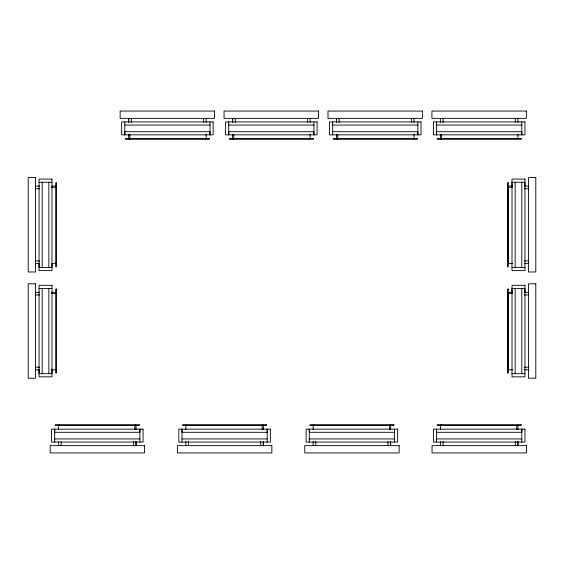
<?xml version="1.0" encoding="UTF-8"?>
<svg xmlns="http://www.w3.org/2000/svg" width="564" height="564" viewBox="0 0 564 564"><rect width="100%" height="100%" fill="white"/><g stroke="black" fill="none" stroke-linecap="round" stroke-linejoin="round"><path stroke-width="0.85" d="M39.05 370.534L39.05 373.685L51.994 373.685L51.994 370.534M39.05 264.304L39.05 267.456L51.994 267.456L51.994 264.304M512.006 291.616L512.006 288.465L524.95 288.465L524.95 291.616M512.006 185.394L512.006 182.242L524.95 182.242L524.95 185.394M124.806 125.06L210.019 125.06M228.73 125.06L313.944 125.06M332.654 125.06L417.875 125.06M436.585 125.06L521.799 125.06M332.654 131.701L417.875 131.701L417.875 134.852L417.875 121.909M39.05 182.242L51.994 182.242M35.504 186.113L39.607 186.113M51.437 186.113L55.674 186.113M508.326 186.113L512.563 186.113M524.393 186.113L528.496 186.113M55.674 186.642L56.456 186.642M507.544 186.642L508.326 186.642M51.437 187.297L55.674 187.297M512.563 187.297L508.326 187.297L508.326 263.585L512.563 263.585M35.504 188.743L39.607 188.743M524.393 188.743L528.496 188.743M35.504 260.956L39.607 260.956M524.393 260.956L528.496 260.956M55.674 263.057L56.456 263.057M507.544 263.057L508.326 263.057M35.504 263.585L39.607 263.585M51.437 263.585L55.674 263.585M524.393 263.585L528.496 263.585M512.006 267.456L524.95 267.456M39.05 288.465L51.994 288.465M35.504 292.342L39.607 292.342M51.437 292.342L55.674 292.342M508.326 292.342L512.563 292.342M524.393 292.342L528.496 292.342M55.674 292.864L56.456 292.864M507.544 292.864L508.326 292.864M51.437 293.52L55.674 293.52M512.563 293.52L508.326 293.52L508.326 369.808L512.563 369.808M35.504 294.965L39.607 294.965M524.393 294.965L528.496 294.965M35.504 367.185L39.607 367.185M524.393 367.185L528.496 367.185M55.674 369.286L56.456 369.286M507.544 369.286L508.326 369.286M35.504 369.808L39.607 369.808M51.437 369.808L55.674 369.808M524.393 369.808L528.496 369.808M512.006 373.685L524.95 373.685M54.687 438.94L139.9 438.94M181.989 438.94L267.202 438.94M309.283 438.94L394.504 438.94M436.585 438.94L521.799 438.94M521.799 121.909L521.799 134.852L521.799 131.701L436.585 131.701L436.585 134.852L436.585 121.909M521.799 182.242L521.799 267.456M521.799 288.465L521.799 373.685M521.799 442.091L521.799 429.148L521.799 432.299L436.585 432.299L436.585 429.148L436.585 442.091M517.928 118.362L517.928 122.466M517.928 134.295L517.928 138.532M517.928 425.467L517.928 429.705M517.399 138.532L517.399 139.315M517.399 424.685L517.399 425.467M516.744 425.467L516.744 429.705M515.299 118.362L515.299 122.466M515.299 441.534L515.299 445.638M515.158 182.242L515.158 267.456M515.158 288.465L515.158 373.685M443.085 118.362L443.085 122.466M443.085 441.534L443.085 445.638M441.64 134.295L441.64 138.532M440.985 138.532L440.985 139.315M440.985 424.685L440.985 425.467M440.456 118.362L440.456 122.466M440.456 134.295L440.456 138.532M440.456 425.467L440.456 429.705M440.456 441.534L440.456 445.638M413.997 118.362L413.997 122.466M413.997 134.295L413.997 138.532M413.475 138.532L413.475 139.315M411.375 118.362L411.375 122.466M394.504 442.091L394.504 429.148L394.504 432.299L309.283 432.299L309.283 429.148L309.283 442.091M390.626 425.467L390.626 429.705M390.105 424.685L390.105 425.467M389.449 425.467L389.449 429.705M388.004 441.534L388.004 445.638M339.154 118.362L339.154 122.466M337.709 134.295L337.709 138.532M337.053 138.532L337.053 139.315M336.532 134.295L336.532 138.532M332.654 121.909L332.654 134.852M315.784 441.534L315.784 445.638M313.944 121.909L313.944 134.852L313.944 131.701L228.73 131.701L228.73 134.852L228.73 121.909M313.683 424.685L313.683 425.467M313.161 425.467L313.161 429.705M313.161 441.534L313.161 445.638M310.073 118.362L310.073 122.466M310.073 134.295L310.073 138.532M309.544 138.532L309.544 139.315M307.443 118.362L307.443 122.466M267.202 442.091L267.202 429.148L267.202 432.299L181.989 432.299L181.989 429.148L181.989 442.091M263.332 425.467L263.332 429.705M262.803 424.685L262.803 425.467M262.147 425.467L262.147 429.705M260.702 441.534L260.702 445.638M235.23 118.362L235.23 122.466M233.785 134.295L233.785 138.532M233.129 138.532L233.129 139.315M232.601 134.295L232.601 138.532M210.019 121.909L210.019 134.852L210.019 131.701L124.806 131.701L124.806 134.852L124.806 121.909M206.149 118.362L206.149 122.466M206.149 134.295L206.149 138.532M205.62 138.532L205.62 139.315M203.519 118.362L203.519 122.466M188.489 441.534L188.489 445.638M186.388 424.685L186.388 425.467M185.859 425.467L185.859 429.705M185.859 441.534L185.859 445.638M139.9 442.091L139.9 429.148L139.9 432.299L54.687 432.299L54.687 429.148L54.687 442.091M136.03 425.467L136.03 429.705M135.501 424.685L135.501 425.467M134.845 425.467L134.845 429.705M133.4 441.534L133.4 445.638M131.299 118.362L131.299 122.466M129.861 134.295L129.861 138.532M129.198 138.532L129.198 139.315M128.677 134.295L128.677 138.532M61.187 441.534L61.187 445.638M59.086 424.685L59.086 425.467M58.557 425.467L58.557 429.705M58.557 441.534L58.557 445.638M48.842 182.242L48.842 267.456M48.842 288.465L48.842 373.685M42.201 182.242L42.201 267.456M42.201 288.465L42.201 373.685M128.677 118.362L128.677 122.466L128.677 118.362M136.03 441.534L136.03 445.638L136.03 441.534M232.601 118.362L232.601 122.466L232.601 118.362M263.332 441.534L263.332 445.638L263.332 441.534M336.532 118.362L336.532 122.466L336.532 118.362M390.626 441.534L390.626 445.638L390.626 441.534M517.928 441.534L517.928 445.638L517.928 441.534M214.553 111.059L120.139 111.059L120.139 118.362L214.553 118.362L214.553 111.059M318.477 111.059L224.07 111.059L224.07 118.362L318.477 118.362L318.477 111.059M422.401 111.059L327.994 111.059L327.994 118.362L422.401 118.362L422.401 111.059M526.332 111.059L431.925 111.059L431.925 118.362L526.332 118.362L526.332 111.059M213.171 121.909L121.655 121.909L121.655 134.852L213.171 134.852L213.171 121.909M317.095 121.909L225.579 121.909L225.579 134.852L317.095 134.852L317.095 121.909M421.026 121.909L329.503 121.909L329.503 134.852L421.026 134.852L421.026 121.909M524.95 121.909L433.434 121.909L433.434 134.852L524.95 134.852L524.95 121.909M209.427 138.532L125.391 138.532L125.391 139.315L209.427 139.315L209.427 138.532M313.358 138.532L229.322 138.532L229.322 139.315L313.358 139.315L313.358 138.532M417.282 138.532L333.246 138.532L333.246 139.315L417.282 139.315L417.282 138.532M521.206 138.532L437.178 138.532L437.178 139.315L521.206 139.315L521.206 138.532M35.504 177.582L28.2 177.582L28.2 271.989L35.504 271.989L35.504 177.582M535.8 177.582L528.496 177.582L528.496 271.989L535.8 271.989L535.8 177.582M51.994 179.091L39.05 179.091L39.05 270.607L51.994 270.607L51.994 179.091M524.95 179.091L512.006 179.091L512.006 270.607L524.95 270.607L524.95 179.091M56.456 182.835L55.674 182.835L55.674 266.871L56.456 266.871L56.456 182.835M508.326 182.835L507.544 182.835L507.544 266.871L508.326 266.871L508.326 182.835M35.504 283.805L28.2 283.805L28.2 378.211L35.504 378.211L35.504 283.805M535.8 283.805L528.496 283.805L528.496 378.211L535.8 378.211L535.8 283.805M51.994 285.313L39.05 285.313L39.05 376.837L51.994 376.837L51.994 285.313M524.95 285.313L512.006 285.313L512.006 376.837L524.95 376.837L524.95 285.313M56.456 289.057L55.674 289.057L55.674 373.093L56.456 373.093L56.456 289.057M508.326 289.057L507.544 289.057L507.544 373.093L508.326 373.093L508.326 289.057M139.315 424.685L55.279 424.685L55.279 425.467L139.315 425.467L139.315 424.685M266.61 424.685L182.574 424.685L182.574 425.467L266.61 425.467L266.61 424.685M393.912 424.685L309.876 424.685L309.876 425.467L393.912 425.467L393.912 424.685M521.206 424.685L437.178 424.685L437.178 425.467L521.206 425.467L521.206 424.685M143.052 429.148L51.535 429.148L51.535 442.091L143.052 442.091L143.052 429.148M270.353 429.148L178.837 429.148L178.837 442.091L270.353 442.091L270.353 429.148M397.655 429.148L306.132 429.148L306.132 442.091L397.655 442.091L397.655 429.148M524.95 429.148L433.434 429.148L433.434 442.091L524.95 442.091L524.95 429.148M144.567 445.638L50.154 445.638L50.154 452.941L144.567 452.941L144.567 445.638M271.862 445.638L177.456 445.638L177.456 452.941L271.862 452.941L271.862 445.638M399.164 445.638L304.757 445.638L304.757 452.941L399.164 452.941L399.164 445.638M526.459 445.638L432.052 445.638L432.052 452.941L526.459 452.941L526.459 445.638"/></g></svg>
